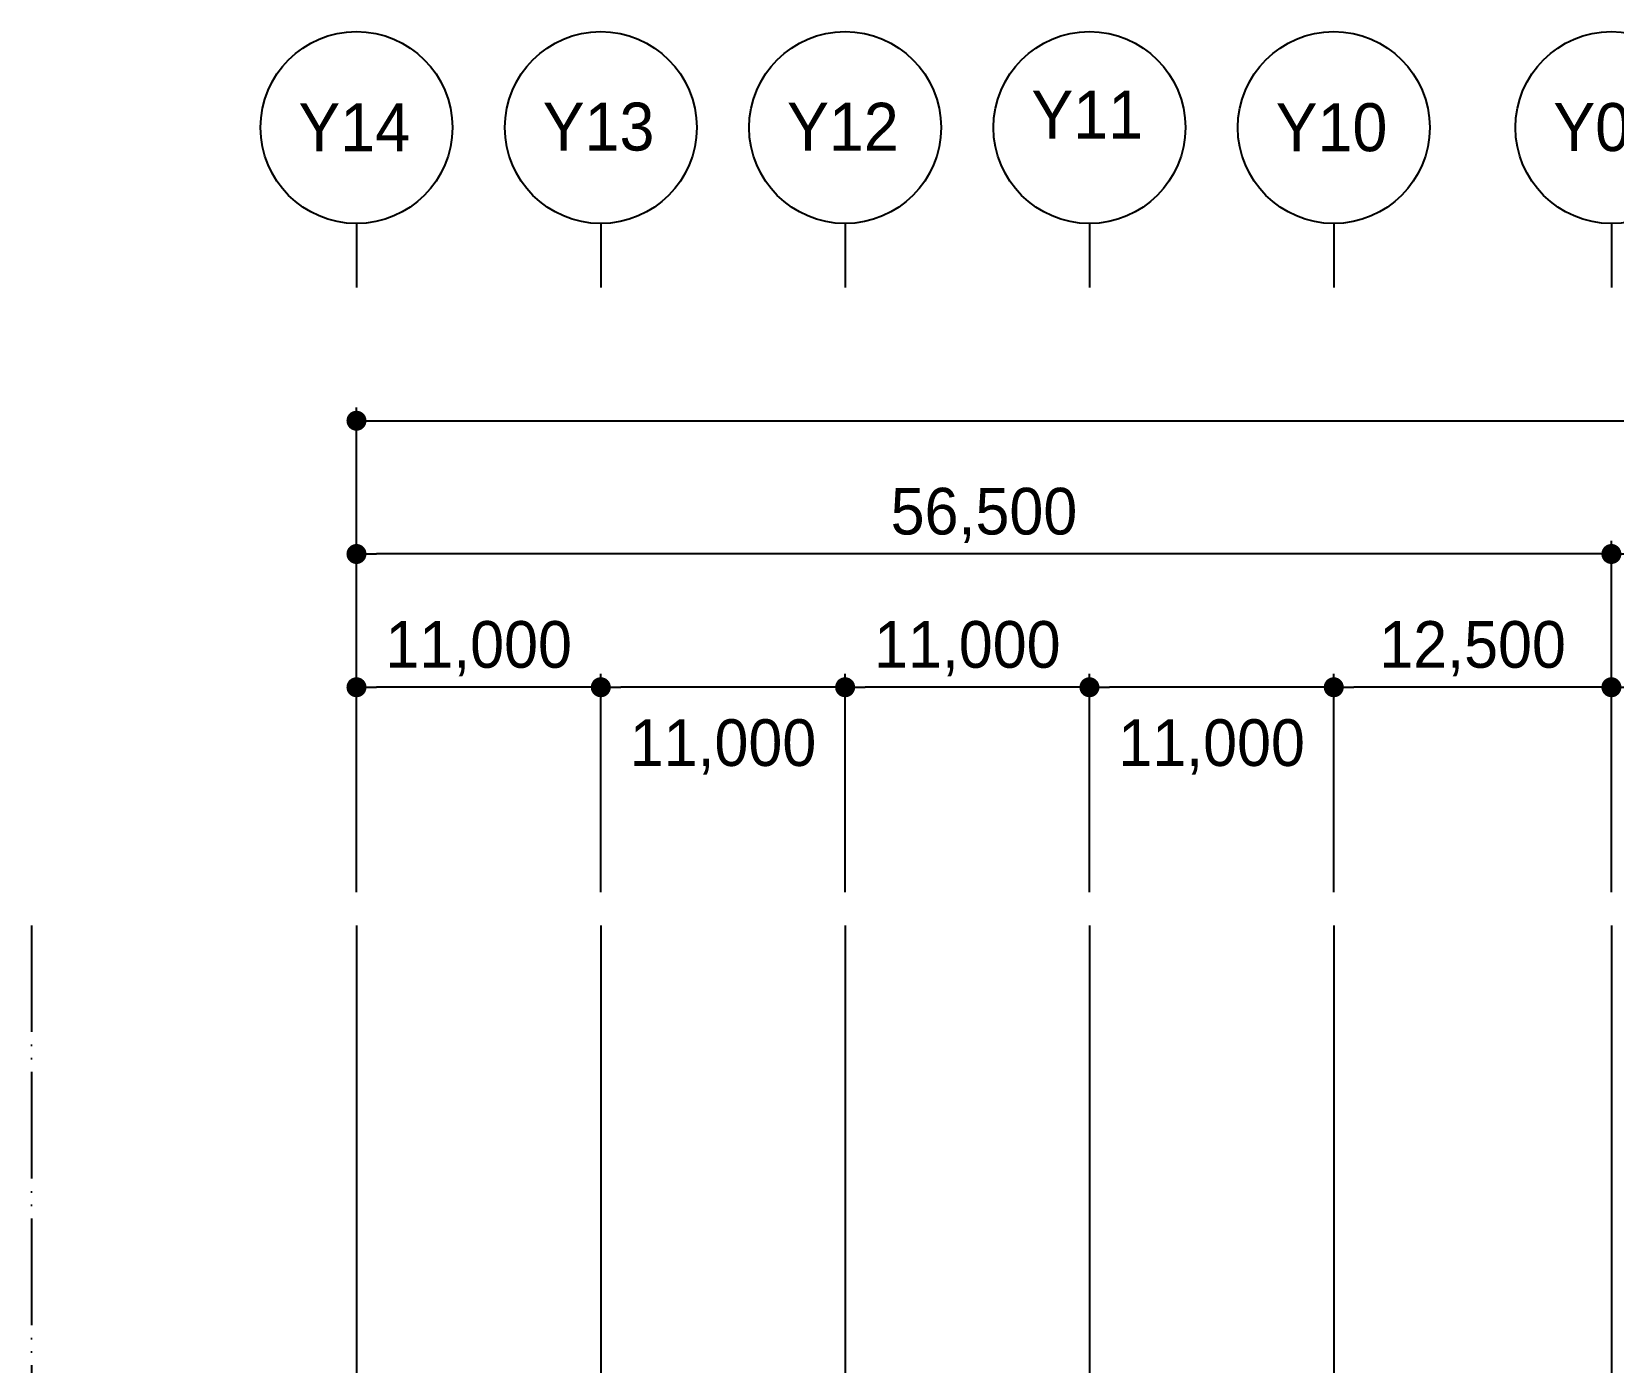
# Model space of a CAD drawing. Header units: millimetres. Extents: x 4754612 to 5801174, y 2368242 to 2777223.
# Drawn here: x 5437614 to 5508827, y 2458563 to 2518481 of the extents above; entities that cross this region are included whole.
import ezdxf
from ezdxf.enums import TextEntityAlignment as Align

# ---------------------------------------------------------------- set-up
doc = ezdxf.new("R2010")
doc.units = ezdxf.units.MM
doc.header["$LTSCALE"] = 1000
doc.linetypes.add('ACAD_ISO05W100', pattern=[33, 24, -3, 0, -3, 0, -3])
doc.linetypes.add('CEN', pattern=[6.2, 6, -0.1, 0, -0.1])
doc.layers.get('DEFPOINTS').update_dxf_attribs({"color": 151})
for name, color, linetype in [('3 dim0', 7, 'Continuous'), ('A-중심선', 10, 'CEN'), ('SYM', 7, 'Continuous'), ('SYM-2', 7, 'Continuous')]:
    doc.layers.add(name, color=color, linetype=linetype)
doc.styles.add('AUDIT_D_190715091641-0', font='')
doc.styles.add('돋움', font='')
doc.styles.get('AUDIT_D_190715091641-0').set_extended_font_data('Dotum')
doc.styles.get('돋움').set_extended_font_data('Dotum')
doc.dimstyles.new('scale600', dxfattribs={"dimscale": 600, "dimtxt": 2, "dimasz": 1, "dimexe": 1, "dimexo": 2.5, "dimgap": 0.8, "dimtad": 1, "dimdec": 0, "dimzin": 0, "dimdsep": 46, "dimlunit": 6, "dimtxsty": 'AUDIT_D_190715091641-0', "dimblk": 'DOT', "dimcen": 0, "dimdle": 1, "dimclrd": 256, "dimclre": 256, "dimclrt": 3, "dimadec": 0, "dimazin": 0, "dimtfac": 1, "dimtdec": 0, "dimtix": 1, "dimtmove": 2, "dimatfit": 3, "dimldrblk": 'DOT', "dimfxl": 0, "dimtolj": 1, "dimtzin": 0, "dimarcsym": 0})

# ---------------------------------------------------------------- blocks, each defined once
blk = doc.blocks.new('_Dot')
at = {"color": 0, "linetype": 'ByBlock', "lineweight": -2}
blk.add_line((-0.5, 0), (-1, 0), dxfattribs=at)
at = {"color": 0, "linetype": 'ByBlock', "const_width": 0.5}
blk.add_lwpolyline([(-0.25, 0, 1), (0.25, 0, 1)], format="xyb", close=True, dxfattribs=at)
blk = doc.blocks.new('*D35')
at = {"layer": '3 dim0', "lineweight": -2, "transparency": 16777216}
for p, q in [((5452239, 2479741), (5452239, 2501561)), ((5608239, 2479741), (5608239, 2501561)), ((5453139, 2500961), (5607339, 2500961))]:
    blk.add_line(p, q, dxfattribs=at)
at = {"layer": 'DEFPOINTS', "color": 0, "transparency": 16777216}
for p in [(5608239, 2500961), (5452239, 2478241), (5608239, 2478241)]:
    blk.add_point(p, dxfattribs=at)
at = {"layer": '3 dim0', "lineweight": -2, "transparency": 16777216, "xscale": 900, "yscale": 900, "zscale": 900, "rotation": 180}
blk.add_blockref('_Dot', (5452239, 2500961), dxfattribs=at)
at = {"layer": '3 dim0', "lineweight": -2, "transparency": 16777216, "xscale": 900, "yscale": 900, "zscale": 900}
blk.add_blockref('_Dot', (5608239, 2500961), dxfattribs=at)
at = {"layer": '3 dim0', "color": 3, "transparency": 16777216, "insert": (5530239, 2502694), "char_height": 2100, "attachment_point": 5, "style": 'AUDIT_D_190715091641-0'}
blk.add_mtext('\\A1;156,000', dxfattribs=at)
blk = doc.blocks.new('*D37')
at = {"layer": '3 dim0', "lineweight": -2, "transparency": 16777216}
for p, q in [((5508739, 2479741), (5508739, 2495561)), ((5551739, 2479741), (5551739, 2495561)), ((5550839, 2494961), (5509639, 2494961))]:
    blk.add_line(p, q, dxfattribs=at)
at = {"layer": 'DEFPOINTS', "color": 0, "transparency": 16777216}
for p in [(5508739, 2494961), (5508739, 2478241), (5551739, 2478241)]:
    blk.add_point(p, dxfattribs=at)
at = {"layer": '3 dim0', "lineweight": -2, "transparency": 16777216, "xscale": 900, "yscale": 900, "zscale": 900, "rotation": 180}
blk.add_blockref('_Dot', (5508739, 2494961), dxfattribs=at)
at = {"layer": '3 dim0', "lineweight": -2, "transparency": 16777216, "xscale": 900, "yscale": 900, "zscale": 900}
blk.add_blockref('_Dot', (5551739, 2494961), dxfattribs=at)
at = {"layer": '3 dim0', "color": 3, "transparency": 16777216, "insert": (5530239, 2496694), "char_height": 2100, "attachment_point": 5, "style": 'AUDIT_D_190715091641-0'}
blk.add_mtext('\\A1;43,000', dxfattribs=at)
blk = doc.blocks.new('*D38')
at = {"layer": '3 dim0', "lineweight": -2, "transparency": 16777216}
for p, q in [((5452239, 2479741), (5452239, 2495561)), ((5508739, 2479741), (5508739, 2495561)), ((5507839, 2494961), (5453139, 2494961))]:
    blk.add_line(p, q, dxfattribs=at)
at = {"layer": 'DEFPOINTS', "color": 0, "transparency": 16777216}
for p in [(5452239, 2494961), (5452239, 2478241), (5508739, 2478241)]:
    blk.add_point(p, dxfattribs=at)
at = {"layer": '3 dim0', "lineweight": -2, "transparency": 16777216, "xscale": 900, "yscale": 900, "zscale": 900, "rotation": 180}
blk.add_blockref('_Dot', (5452239, 2494961), dxfattribs=at)
at = {"layer": '3 dim0', "lineweight": -2, "transparency": 16777216, "xscale": 900, "yscale": 900, "zscale": 900}
blk.add_blockref('_Dot', (5508739, 2494961), dxfattribs=at)
at = {"layer": '3 dim0', "color": 3, "transparency": 16777216, "insert": (5480489, 2496694), "char_height": 2100, "attachment_point": 5, "style": 'AUDIT_D_190715091641-0'}
blk.add_mtext('\\A1;56,500', dxfattribs=at)
blk = doc.blocks.new('*D44')
at = {"layer": '3 dim0', "lineweight": -2, "transparency": 16777216}
for p, q in [((5452239, 2479741), (5452239, 2489561)), ((5462339, 2488961), (5453139, 2488961)), ((5463239, 2479741), (5463239, 2489561))]:
    blk.add_line(p, q, dxfattribs=at)
at = {"layer": 'DEFPOINTS', "color": 0, "transparency": 16777216}
for p in [(5452239, 2488961), (5452239, 2478241), (5463239, 2478241)]:
    blk.add_point(p, dxfattribs=at)
at = {"layer": '3 dim0', "lineweight": -2, "transparency": 16777216, "xscale": 900, "yscale": 900, "zscale": 900, "rotation": 180}
blk.add_blockref('_Dot', (5452239, 2488961), dxfattribs=at)
at = {"layer": '3 dim0', "lineweight": -2, "transparency": 16777216, "xscale": 900, "yscale": 900, "zscale": 900}
blk.add_blockref('_Dot', (5463239, 2488961), dxfattribs=at)
at = {"layer": '3 dim0', "color": 3, "transparency": 16777216, "insert": (5457739, 2490694), "char_height": 2100, "attachment_point": 5, "style": 'AUDIT_D_190715091641-0'}
blk.add_mtext('\\A1;11,000', dxfattribs=at)
blk = doc.blocks.new('*D45')
at = {"layer": '3 dim0', "lineweight": -2, "transparency": 16777216}
for p, q in [((5463239, 2479741), (5463239, 2489561)), ((5473339, 2488961), (5464139, 2488961)), ((5474239, 2479741), (5474239, 2489561))]:
    blk.add_line(p, q, dxfattribs=at)
at = {"layer": 'DEFPOINTS', "color": 0, "transparency": 16777216}
for p in [(5463239, 2488961), (5463239, 2478241), (5474239, 2478241)]:
    blk.add_point(p, dxfattribs=at)
at = {"layer": '3 dim0', "lineweight": -2, "transparency": 16777216, "xscale": 900, "yscale": 900, "zscale": 900, "rotation": 180}
blk.add_blockref('_Dot', (5463239, 2488961), dxfattribs=at)
at = {"layer": '3 dim0', "lineweight": -2, "transparency": 16777216, "xscale": 900, "yscale": 900, "zscale": 900}
blk.add_blockref('_Dot', (5474239, 2488961), dxfattribs=at)
at = {"layer": '3 dim0', "color": 3, "transparency": 16777216, "insert": (5468739, 2486273), "char_height": 2100, "attachment_point": 5, "style": 'AUDIT_D_190715091641-0'}
blk.add_mtext('\\A1;11,000', dxfattribs=at)
blk = doc.blocks.new('*D46')
at = {"layer": '3 dim0', "lineweight": -2, "transparency": 16777216}
for p, q in [((5485239, 2479741), (5485239, 2489561)), ((5495339, 2488961), (5486139, 2488961)), ((5496239, 2479741), (5496239, 2489561))]:
    blk.add_line(p, q, dxfattribs=at)
at = {"layer": 'DEFPOINTS', "color": 0, "transparency": 16777216}
for p in [(5485239, 2488961), (5485239, 2478241), (5496239, 2478241)]:
    blk.add_point(p, dxfattribs=at)
at = {"layer": '3 dim0', "lineweight": -2, "transparency": 16777216, "xscale": 900, "yscale": 900, "zscale": 900, "rotation": 180}
blk.add_blockref('_Dot', (5485239, 2488961), dxfattribs=at)
at = {"layer": '3 dim0', "lineweight": -2, "transparency": 16777216, "xscale": 900, "yscale": 900, "zscale": 900}
blk.add_blockref('_Dot', (5496239, 2488961), dxfattribs=at)
at = {"layer": '3 dim0', "color": 3, "transparency": 16777216, "insert": (5490739, 2486273), "char_height": 2100, "attachment_point": 5, "style": 'AUDIT_D_190715091641-0'}
blk.add_mtext('\\A1;11,000', dxfattribs=at)
blk = doc.blocks.new('*D47')
at = {"layer": '3 dim0', "lineweight": -2, "transparency": 16777216}
for p, q in [((5474239, 2479741), (5474239, 2489561)), ((5484339, 2488961), (5475139, 2488961)), ((5485239, 2479741), (5485239, 2489561))]:
    blk.add_line(p, q, dxfattribs=at)
at = {"layer": 'DEFPOINTS', "color": 0, "transparency": 16777216}
for p in [(5474239, 2488961), (5474239, 2478241), (5485239, 2478241)]:
    blk.add_point(p, dxfattribs=at)
at = {"layer": '3 dim0', "lineweight": -2, "transparency": 16777216, "xscale": 900, "yscale": 900, "zscale": 900, "rotation": 180}
blk.add_blockref('_Dot', (5474239, 2488961), dxfattribs=at)
at = {"layer": '3 dim0', "lineweight": -2, "transparency": 16777216, "xscale": 900, "yscale": 900, "zscale": 900}
blk.add_blockref('_Dot', (5485239, 2488961), dxfattribs=at)
at = {"layer": '3 dim0', "color": 3, "transparency": 16777216, "insert": (5479739, 2490694), "char_height": 2100, "attachment_point": 5, "style": 'AUDIT_D_190715091641-0'}
blk.add_mtext('\\A1;11,000', dxfattribs=at)
blk = doc.blocks.new('*D48')
at = {"layer": '3 dim0', "lineweight": -2, "transparency": 16777216}
for p, q in [((5508739, 2479741), (5508739, 2489561)), ((5520839, 2488961), (5509639, 2488961)), ((5521739, 2479741), (5521739, 2489561))]:
    blk.add_line(p, q, dxfattribs=at)
at = {"layer": 'DEFPOINTS', "color": 0, "transparency": 16777216}
for p in [(5508739, 2488961), (5508739, 2478241), (5521739, 2478241)]:
    blk.add_point(p, dxfattribs=at)
at = {"layer": '3 dim0', "lineweight": -2, "transparency": 16777216, "xscale": 900, "yscale": 900, "zscale": 900, "rotation": 180}
blk.add_blockref('_Dot', (5508739, 2488961), dxfattribs=at)
at = {"layer": '3 dim0', "lineweight": -2, "transparency": 16777216, "xscale": 900, "yscale": 900, "zscale": 900}
blk.add_blockref('_Dot', (5521739, 2488961), dxfattribs=at)
at = {"layer": '3 dim0', "color": 3, "transparency": 16777216, "insert": (5515239, 2490694), "char_height": 2100, "attachment_point": 5, "style": 'AUDIT_D_190715091641-0'}
blk.add_mtext('\\A1;13,000', dxfattribs=at)
blk = doc.blocks.new('*D49')
at = {"layer": '3 dim0', "lineweight": -2, "transparency": 16777216}
for p, q in [((5496239, 2479741), (5496239, 2489561)), ((5507839, 2488961), (5497139, 2488961)), ((5508739, 2479741), (5508739, 2489561))]:
    blk.add_line(p, q, dxfattribs=at)
at = {"layer": 'DEFPOINTS', "color": 0, "transparency": 16777216}
for p in [(5496239, 2488961), (5496239, 2478241), (5508739, 2478241)]:
    blk.add_point(p, dxfattribs=at)
at = {"layer": '3 dim0', "lineweight": -2, "transparency": 16777216, "xscale": 900, "yscale": 900, "zscale": 900, "rotation": 180}
blk.add_blockref('_Dot', (5496239, 2488961), dxfattribs=at)
at = {"layer": '3 dim0', "lineweight": -2, "transparency": 16777216, "xscale": 900, "yscale": 900, "zscale": 900}
blk.add_blockref('_Dot', (5508739, 2488961), dxfattribs=at)
at = {"layer": '3 dim0', "color": 3, "transparency": 16777216, "insert": (5502489, 2490694), "char_height": 2100, "attachment_point": 5, "style": 'AUDIT_D_190715091641-0'}
blk.add_mtext('\\A1;12,500', dxfattribs=at)

msp = doc.modelspace()

# ---------------------------------------------------------------- linework, layer by layer
at = {"layer": 'A-중심선', "ltscale": 5}
for p, q in [((5452238.509, 2478240.763), (5452238.509, 2392942.802)), ((5463238.509, 2478240.763), (5463238.509, 2392942.802)), ((5474238.509, 2478240.763), (5474238.509, 2392942.802)), ((5485238.509, 2478240.763), (5485238.509, 2392942.802)), ((5496238.509, 2478240.763), (5496238.509, 2392942.802)), ((5508738.509, 2478240.763), (5508738.509, 2392942.802))]:
    msp.add_line(p, q, dxfattribs=at)
at = {"layer": 'SYM', "color": 2, "linetype": 'ACAD_ISO05W100', "ltscale": 0.2}
msp.add_line((5437613.509, 2478240.763), (5437613.509, 2400015.382), dxfattribs=at)
at = {"layer": 'SYM-2'}
for p, q in [((5452238.509, 2509840.763), (5452238.509, 2506960.763)), ((5463238.509, 2509840.763), (5463238.509, 2506960.763)), ((5474238.509, 2509840.763), (5474238.509, 2506960.763)), ((5485238.509, 2509840.763), (5485238.509, 2506960.763)), ((5496238.509, 2509840.763), (5496238.509, 2506960.763)), ((5508738.509, 2509840.763), (5508738.509, 2506960.763))]:
    msp.add_line(p, q, dxfattribs=at)
for centre in [(5452238.509, 2514160.763), (5463238.509, 2514160.763), (5474238.509, 2514160.763), (5485238.509, 2514160.763), (5496238.509, 2514160.763), (5508738.509, 2514160.763)]:
    msp.add_circle(centre, 4320, dxfattribs=at)

# ---------------------------------------------------------------- texts
at = {"layer": 'SYM-2', "color": 3, "style": '돋움'}
for s, p in [('Y13', (5463138.946, 2514203.874)), ('Y12', (5474138.946, 2514198.013)), ('Y11', (5485138.946, 2514743.142)), ('Y10', (5496138.946, 2514177.497)), ('Y09', (5508638.946, 2514183.359)), ('Y14', (5452138.946, 2514177.497))]:
    msp.add_text(s, height=2160, dxfattribs=at).set_placement(p, align=Align.MIDDLE_CENTER)

# ---------------------------------------------------------------- dimensions: what is measured, and where the dimension line sits
at = {"layer": '3 dim0'}
dim = msp.add_linear_dim(base=(5608238.509, 2500960.763), p1=(5452238.509, 2478240.763), p2=(5608238.509, 2478240.763), dimstyle='scale600', override={"dimtxt": 3.5, "dimasz": 1.5}, dxfattribs=at)
dim.commit()
dim.dimension.update_dxf_attribs({"geometry": '*D35', "text_midpoint": (5530238.509, 2502694.494)})
for base, p1, p2, picture, middle in [((5452238.509, 2494960.763), (5508738.509, 2478240.763), (5452238.509, 2478240.763), '*D38', (5480488.509, 2496694.494)), ((5508738.509, 2494960.763), (5551738.509, 2478240.763), (5508738.509, 2478240.763), '*D37', (5530238.509, 2496694.494)), ((5452238.509, 2488960.763), (5463238.509, 2478240.763), (5452238.509, 2478240.763), '*D44', (5457738.509, 2490694.494)), ((5474238.509, 2488960.763), (5485238.509, 2478240.763), (5474238.509, 2478240.763), '*D47', (5479738.509, 2490694.494)), ((5496238.509, 2488960.763), (5508738.509, 2478240.763), (5496238.509, 2478240.763), '*D49', (5502488.509, 2490694.494)), ((5508738.509, 2488960.763), (5521738.509, 2478240.763), (5508738.509, 2478240.763), '*D48', (5515238.509, 2490694.494))]:
    dim = msp.add_linear_dim(base=base, p1=p1, p2=p2, angle=180, dimstyle='scale600', override={"dimtxt": 3.5, "dimasz": 1.5}, dxfattribs=at)
    dim.commit()
    dim.dimension.update_dxf_attribs({"geometry": picture, "text_midpoint": middle})
for base, p1, p2, picture, middle in [((5463238.509, 2488960.763), (5474238.509, 2478240.763), (5463238.509, 2478240.763), '*D45', (5468738.509, 2486273.238)), ((5485238.509, 2488960.763), (5496238.509, 2478240.763), (5485238.509, 2478240.763), '*D46', (5490738.509, 2486273.238))]:
    dim = msp.add_linear_dim(base=base, p1=p1, p2=p2, angle=180, dimstyle='scale600', override={"dimtxt": 3.5, "dimasz": 1.5}, dxfattribs=at)
    dim.commit()
    dim.dimension.update_dxf_attribs({"geometry": picture, "text_midpoint": middle, "dimtype": 160})

doc.saveas('drawing.dxf')
